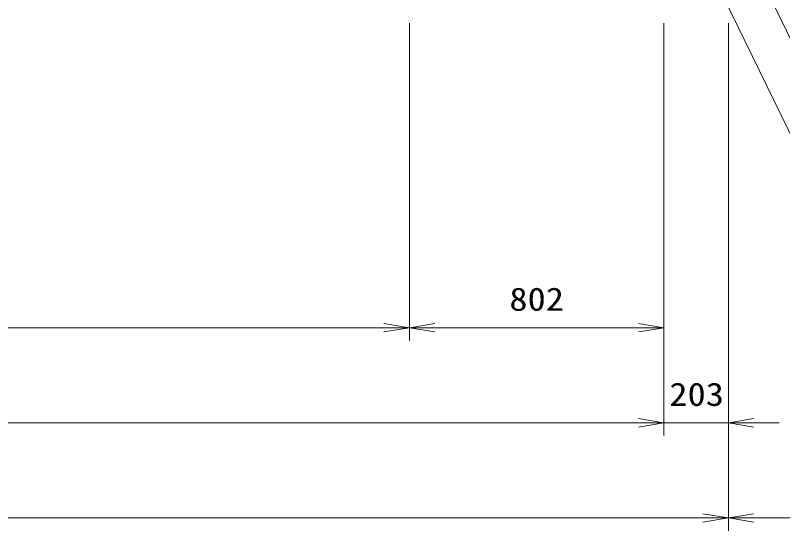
# Model space of a CAD drawing. Units: millimetres at full size. Extents: x -112800 to -79200, y 0 to 23760.
# Drawn here: x -87606 to -85189, y 13064 to 14689 of the extents above; entities that cross this region are included whole.
import ezdxf
from ezdxf.enums import TextEntityAlignment as Align

# ---------------------------------------------------------------- set-up
doc = ezdxf.new("R2010")
doc.units = ezdxf.units.MM
doc.header["$LTSCALE"] = 80.0044
doc.layers.add('寸法', color=6, linetype='Continuous', lineweight=13)
doc.styles.add('ＭＳ ゴシック', font='')
doc.styles.get('ＭＳ ゴシック').set_extended_font_data('MS Gothic')

# ---------------------------------------------------------------- blocks, each defined once
blk = doc.blocks.new('open_arrow')
at = {"color": 0, "linetype": 'Continuous', "lineweight": -2}
blk.add_lwpolyline([(7.5, 1.25), (0, 0), (7.5, -1.25)], dxfattribs=at)

msp = doc.modelspace()

# ---------------------------------------------------------------- linework, layer by layer
at = {"layer": '寸法'}
for p, q in [((-86365, 14664), (-86365, 13664)), ((-86365, 14664), (-86365, 13664)), ((-85563, 14664), (-85563, 13364)), ((-85563, 14664), (-85563, 13664)), ((-85563, 14664), (-85563, 13364)), ((-85360, 14664), (-85360, 13064)), ((-85360, 14664), (-85360, 13364)), ((-85360, 14664), (-85360, 13064)), ((-86365, 13704), (-91000, 13704)), ((-86365, 13704), (-85563, 13704)), ((-85563, 13404), (-91802, 13404)), ((-85723, 13404), (-85200, 13404)), ((-85360, 13104), (-92005, 13104)), ((-85360, 13104), (-83860, 13104))]:
    msp.add_line(p, q, dxfattribs=at)
for points in [[(-85538, 15384), (-85503.02, 15312.05), (-85013, 14304), (-83979.67, 14304)], [(-85613, 15234), (-85577.93, 15162.1), (-85013, 14004), (-84559.67, 14004)]]:
    msp.add_lwpolyline(points, dxfattribs=at)

# ---------------------------------------------------------------- block references
at = {"layer": '寸法', "xscale": 10.7, "yscale": 10.7, "rotation": 180}
for p in [(-86365, 13704), (-85563, 13704), (-85563, 13404), (-85563, 13404), (-85360, 13104)]:
    msp.add_blockref('open_arrow', p, dxfattribs=at)
at = {"layer": '寸法', "xscale": 10.7, "yscale": 10.7}
for p in [(-86365, 13704), (-85360, 13404), (-85360, 13104)]:
    msp.add_blockref('open_arrow', p, dxfattribs=at)

# ---------------------------------------------------------------- texts
at = {"layer": '寸法', "style": 'ＭＳ ゴシック', "width": 1.15}
for s, p in [('802', (-85964, 13794)), ('203', (-85460, 13494))]:
    msp.add_text(s, height=73.31, dxfattribs=at).set_placement(p, align=Align.MIDDLE_CENTER)

doc.saveas('drawing.dxf')
